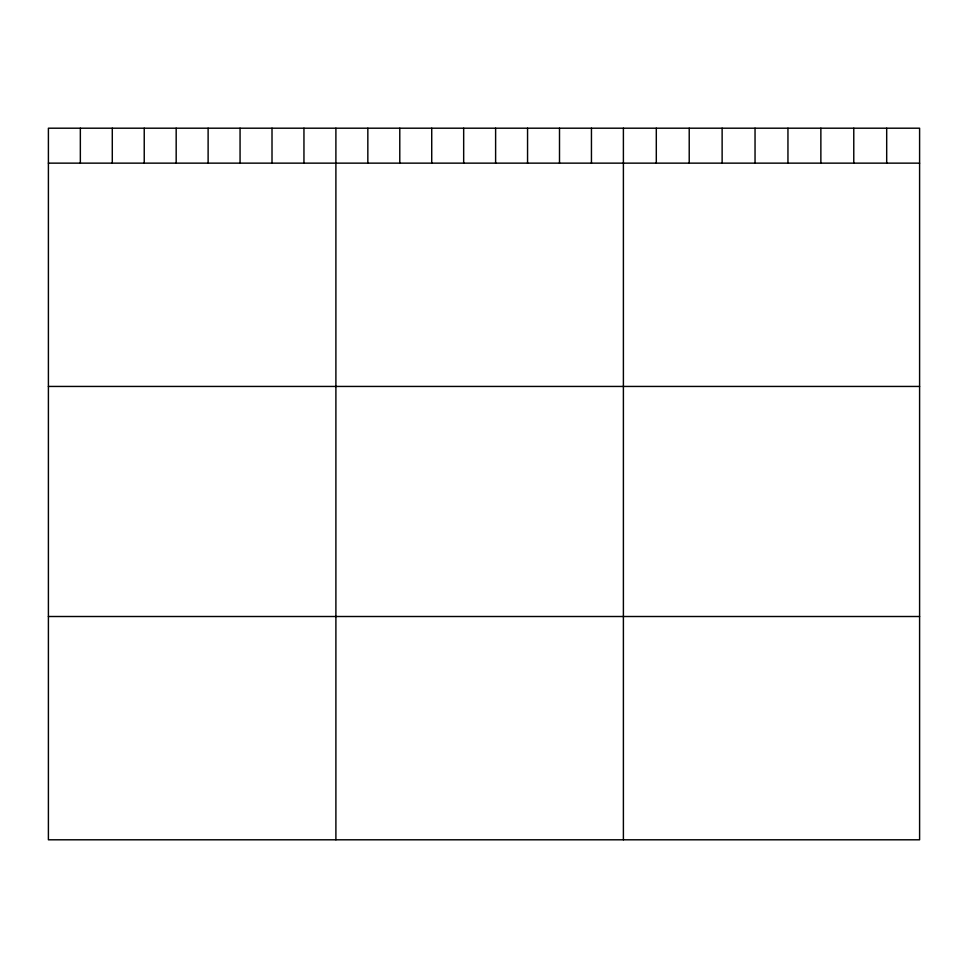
<?xml version="1.0" encoding="UTF-8"?>
<svg xmlns="http://www.w3.org/2000/svg" width="968" height="968" viewBox="0 0 968 968"><rect width="100%" height="100%" fill="white"/><g stroke="black" fill="none" stroke-linecap="round" stroke-linejoin="round"><path stroke-width="1.45" d="M919.6 163.144L919.6 839.8L48.4 839.8L48.4 128.2L919.6 128.2L919.6 163.144L48.4 163.144M48.4 386.438L919.6 386.438M48.4 616.507L919.6 616.507M886.688 128.2L886.688 163.144M853.776 128.2L853.776 163.144M820.864 128.2L820.864 163.144M787.952 128.2L787.952 163.144M755.04 128.2L755.04 163.144M722.128 128.2L722.128 163.144M689.216 128.2L689.216 163.144M656.304 128.2L656.304 163.144M623.392 128.2L623.392 839.8M591.448 128.2L591.448 163.144M559.504 128.2L559.504 163.144M527.56 128.2L527.56 163.144M495.616 128.2L495.616 163.144M463.672 128.2L463.672 163.144M431.728 128.2L431.728 163.144M399.784 128.2L399.784 163.144M367.84 128.2L367.84 163.144M335.896 128.2L335.896 839.8M303.952 128.2L303.952 163.144M272.008 128.2L272.008 163.144M240.064 128.2L240.064 163.144M208.12 128.2L208.12 163.144M176.176 128.2L176.176 163.144M144.232 128.2L144.232 163.144M112.288 128.2L112.288 163.144M80.344 128.2L80.344 163.144"/></g></svg>
